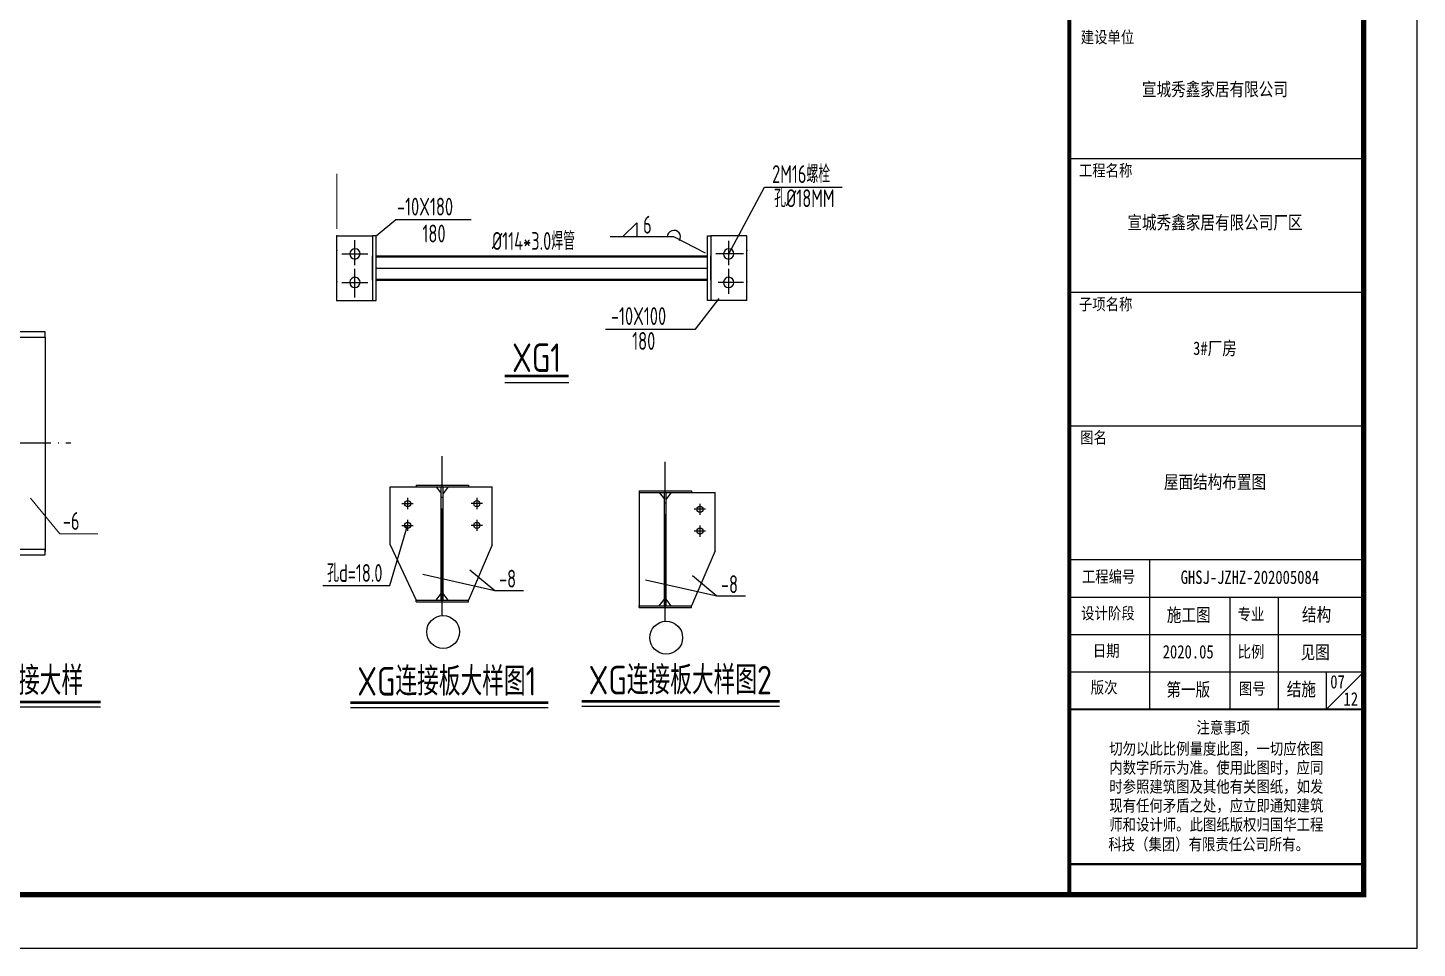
# Model space of a CAD drawing. Extents: x 9834882 to 10005569, y 1691670 to 2510806.
# Drawn here: x 9966629 to 10005569, y 1996232 to 2022043 of the extents above; entities that cross this region are included whole.
import ezdxf
from ezdxf.enums import TextEntityAlignment as Align

# ---------------------------------------------------------------- set-up
doc = ezdxf.new("R2010")
doc.units = 0
doc.header["$LTSCALE"] = 1000
doc.header["$MEASUREMENT"] = 0
doc.linetypes.add('DOTE', pattern=[2.42, 2, -0.2, 0.02, -0.2])
doc.layers.get('0').update_dxf_attribs({"linetype": 'CONTINUOUS'})
doc.layers.get('Defpoints').update_dxf_attribs({"linetype": 'CONTINUOUS'})
for name, color, linetype in [('DOTE', 8, 'DOTE'), ('JC', 7, 'CONTINUOUS'), ('PP-PM-TK', 7, 'CONTINUOUS'), ('PUB_DIM', 3, 'CONTINUOUS'), ('PUB_TEXT', 7, 'CONTINUOUS'), ('PUB_TITLE', 4, 'CONTINUOUS'), ('TK', 7, 'CONTINUOUS'), ('一般文字', 6, 'CONTINUOUS'), ('卫浴', 7, 'CONTINUOUS'), ('板', 4, 'CONTINUOUS')]:
    doc.layers.add(name, color=color, linetype=linetype)
doc.styles.add('_HZTXT', font='atssdeng.shx', dxfattribs={"width": 0.8, "bigfont": 'atssdchn.shx'})
doc.styles.add('TQ', font='txt.shx', dxfattribs={"width": 0.8, "bigfont": 'hztxt.shx'})
doc.styles.add('TSSD_DIMENSION', font='atssdeng.shx', dxfattribs={"width": 0.7, "bigfont": 'atssdchn.shx'})
doc.styles.add('仿宋', font='', dxfattribs={"width": 0.8})
doc.styles.get('仿宋').set_extended_font_data('SimSun')

# ---------------------------------------------------------------- blocks, each defined once
blk = doc.blocks.new('A2 TK 2019')
at = {"layer": 'PP-PM-TK', "color": 4}
for p, q in [((7035935, 1988948), (7041435, 1988948)), ((7035935, 1986448), (7041435, 1986448)), ((7035935, 1983948), (7041435, 1983948)), ((7035935, 1981448), (7041435, 1981448)), ((7037435, 1981448), (7037435, 1978648)), ((7035935, 1980748), (7041435, 1980748)), ((7038935, 1980748), (7038935, 1978648)), ((7039840, 1980748), (7039840, 1978648)), ((7035935, 1980048), (7041435, 1980048)), ((7035935, 1979348), (7041435, 1979348)), ((7041435, 1979348), (7040735, 1978648)), ((7040735, 1979348), (7040735, 1978648))]:
    blk.add_line(p, q, dxfattribs=at)
at = {"layer": 'PP-PM-TK', "color": 4, "const_width": 70}
blk.add_lwpolyline([(7035935, 2015184), (7041435, 2015184), (7041435, 1975184), (7035935, 1975184)], close=True, dxfattribs=at)
at = {"layer": 'PP-PM-TK', "color": 4, "const_width": 40}
for points in [[(7035935, 1978648), (7041435, 1978648)], [(7035935, 1975756), (7041435, 1975756)]]:
    blk.add_lwpolyline(points, dxfattribs=at)
at = {"layer": 'PUB_TEXT', "color": 2, "style": 'TQ'}
for s, p in [('建设单位', (7036148, 1991081)), ('工程名称', (7036114, 1988590)), ('子项名称', (7036114, 1986089)), ('图名', (7036138, 1983596)), ('工程编号', (7036169, 1980997)), ('设计阶段', (7036156, 1980311)), ('专业', (7039080, 1980294)), ('日期', (7036374, 1979611)), ('比例', (7039080, 1979594)), ('版次', (7036335, 1978925)), ('图号', (7039103, 1978902)), ('注意事项', (7038312, 1978175)), ('切勿以此比例量度此图，一切应依图', (7036682, 1977780)), ('内数字所示为准。使用此图时，应同', (7036682, 1977426)), ('时参照建筑图及其他有关图纸，如发', (7036682, 1977071)), ('现有任何矛盾之处，应立即通知建筑', (7036682, 1976716)), ('师和设计师。此图纸版权归国华工程', (7036682, 1976361)), ('科技（集团）有限责任公司所有。', (7036664, 1975992))]:
    blk.add_text(s, height=250, dxfattribs=at).set_placement(p)
at = {"layer": 'PUB_TITLE', "color": 0, "style": '仿宋', "width": 0.8}
for s, p in [('宣城秀鑫家居有限公司', (7038656, 1990116)), ('宣城秀鑫家居有限公司厂区', (7038656, 1987626)), ('3#厂房', (7038656, 1985275))]:
    blk.add_text(s, height=250, dxfattribs=at).set_placement(p, align=Align.CENTER)
for s, p in [('GHSJ-JZHZ-202005084', (7038016, 1980994)), ('施工图', (7037757, 1980289)), ('结构', (7040282, 1980294)), ('2020.05', (7037680, 1979601)), ('见图', (7040256, 1979591)), ('第一版', (7037748, 1978895)), ('结施', (7039998, 1978901)), ('12', (7041059, 1978720))]:
    blk.add_text(s, height=250, dxfattribs=at).set_placement(p)

msp = doc.modelspace()

# ---------------------------------------------------------------- linework, layer by layer
for p, q in [((9986273.6, 2015703.3), (9987278.2, 2017573.1)), ((9976391.2, 2016211.2), (9976941.5, 2016661.9)), ((9976941.5, 2016661.9), (9979052.2, 2016661.9)), ((9983295.5, 2016176.7), (9983695.3, 2016577)), ((9983695.3, 2016577), (9983695.3, 2016176.7)), ((9975288.8, 2014396.7), (9975288.8, 2016205.6)), ((9975288.8, 2016205.6), (9976292.5, 2016205.6)), ((9976391.2, 2016211.2), (9976292.5, 2016211.2)), ((9976292.5, 2016211.2), (9976292.5, 2014396.7)), ((9976391.2, 2014396.7), (9976391.2, 2016211.2)), ((9984736.3, 2016176.7), (9982952.5, 2016176.7)), ((9985626, 2015718.6), (9984736.3, 2016176.7)), ((9985675.7, 2016211.2), (9985774.4, 2016211.2)), ((9985675.7, 2014396.7), (9985675.7, 2016211.2)), ((9985774.4, 2016211.2), (9985774.4, 2014396.7)), ((9986781.7, 2016205.6), (9985774.4, 2016205.6)), ((9986781.7, 2014396.7), (9986781.7, 2016205.6)), ((9976292.5, 2014962.1), (9976292.5, 2015649.3)), ((9976292.5, 2014962.1), (9976292.5, 2015649.3)), ((9976391.2, 2015649.3), (9985675.7, 2015649.3)), ((9976391.2, 2015617.3), (9985675.7, 2015617.3)), ((9985774.4, 2014962.1), (9985774.4, 2015649.3)), ((9985774.4, 2014962.1), (9985774.4, 2015649.3)), ((9976391.2, 2015305.7), (9985675.7, 2015305.7)), ((9976391.2, 2014994.1), (9985675.7, 2014994.1)), ((9976391.2, 2014962.1), (9985675.7, 2014962.1)), ((9975288.8, 2014396.7), (9976292.5, 2014396.7)), ((9976288.8, 2014396.7), (9976391.2, 2014396.7)), ((9985338.4, 2013591.4), (9986001.2, 2014450.4)), ((9985778.1, 2014396.7), (9985675.7, 2014396.7)), ((9986781.7, 2014396.7), (9985778.1, 2014396.7)), ((9967117.5, 2013370.3, -5.7), (9967117.5, 2007356.4, -5.7))]:
    msp.add_line(p, q)
at = {"elevation": -5.7}
msp.add_lwpolyline([(9965813.2, 2007416.4), (9964617.2, 2007416.4), (9964617.2, 2007266.4), (9967117.5, 2007266.4), (9967117.5, 2007416.4), (9965921.5, 2007416.4), (9965921.5, 2013370.3), (9967117.5, 2013370.3), (9967117.5, 2013520.3), (9964617.2, 2013520.3), (9964617.2, 2013370.3), (9965813.2, 2013370.3)], close=True, dxfattribs=at)
msp.add_arc((9984736.3, 2016176.7), 183.8, 327.90458, 180)
for p in [(9975288.8, 2016205.6), (9975288.8, 2015796.3), (9986781.7, 2015796.3), (9975288.8, 2014921.7), (9986781.7, 2014921.7), (9975288.8, 2014396.7)]:
    msp.add_point(p)
at = {"layer": 'Defpoints', "color": 0, "linetype": 'ByBlock'}
for p in [(9975288.8, 2016205.6), (9975288.8, 2016205.6), (9976288.8, 2016205.6), (9976288.8, 2016205.6), (9985778.1, 2016205.6), (9985778.1, 2016205.6), (9975425.7, 2015703.3), (9986689.8, 2015703.3), (9975288.8, 2014396.7)]:
    msp.add_point(p, dxfattribs=at)
at = {"layer": 'DOTE'}
msp.add_line((9960435.7, 2010399.7, -5.7), (9967839.5, 2010400.1, -5.7), dxfattribs=at)
at = {"layer": 'DOTE', "color": 8, "ltscale": 1.5}
for p, q in [((9978243.1, 2005560.5), (9978243.1, 2010032.2)), ((9984495.9, 2005399.5), (9984495.9, 2009871.2))]:
    msp.add_line(p, q, dxfattribs=at)
at = {"layer": 'JC', "color": 0}
for p, q in [((9975796.9, 2015385.1), (9975796.9, 2016088.8)), ((9975796.9, 2015385.1), (9975796.9, 2016088.8)), ((9986273.6, 2015385.1), (9986273.6, 2016068.8)), ((9986273.6, 2015385.1), (9986273.6, 2016068.8)), ((9975425.7, 2015703.3), (9975997.3, 2015703.3)), ((9975425.7, 2015703.3), (9976154.6, 2015703.3)), ((9986689.8, 2015703.3), (9985915.9, 2015703.3)), ((9975796.9, 2014483.1), (9975796.9, 2015286.1)), ((9975796.9, 2014483.1), (9975796.9, 2015286.1)), ((9986273.6, 2014583.1), (9986273.6, 2015286.1)), ((9986273.6, 2014583.1), (9986273.6, 2015286.1)), ((9975425.7, 2014901.4), (9976154.6, 2014901.4)), ((9975425.7, 2014901.4), (9975997.3, 2014901.4)), ((9986689.8, 2014901.4), (9985973.2, 2014901.4))]:
    msp.add_line(p, q, dxfattribs=at)
at = {"layer": 'JC', "color": 0, "extrusion": (0, 0, -1)}
for centre in [(9975796.9, 2015703.3), (9986273.6, 2015703.3), (9975796.9, 2014901.4), (9986273.6, 2014901.4)]:
    msp.add_ellipse(centre, major_axis=(-145, 3.5), ratio=0.9974582, start_param=-1.5707963, end_param=4.712389, dxfattribs=at)
at = {"layer": 'PUB_DIM'}
for centre, major_axis, start_param, end_param in [((9978268.8, 2005101.2), (-460, 2.7), 3.1475073, 9.4306926), ((9984521.6, 2004940.2), (-460, 0.3), 3.1422503, 9.4254356)]:
    msp.add_ellipse(centre, major_axis=major_axis, ratio=1, start_param=start_param, end_param=end_param, dxfattribs=at)
at = {"layer": 'PUB_TEXT'}
for p, q in [((9987278.2, 2017573.1), (9989454.8, 2017573.1)), ((9982816.7, 2013591.4), (9985338.4, 2013591.4)), ((9976774.2, 2006407.6), (9977272.8, 2008089)), ((9979719.5, 2006256.9), (9977698.3, 2006716.4)), ((9979719.5, 2006256.9), (9979015.6, 2006832.5)), ((9985938.7, 2006101.7), (9985256.3, 2006671.5)), ((9974897.8, 2006407.6), (9976774.2, 2006407.6)), ((9980522.6, 2006256.9), (9979719.5, 2006256.9)), ((9985938.7, 2006101.7), (9983939.1, 2006555.4)), ((9986741.8, 2006101.7), (9985938.7, 2006101.7))]:
    msp.add_line(p, q, dxfattribs=at)
at = {"layer": 'PUB_TITLE'}
msp.add_lwpolyline([(9894118.7, 1996232.1), (10005568.7, 1996232.1), (10005568.7, 2059232.1), (9894118.7, 2059232.1)], close=True, dxfattribs=at)
at = {"layer": 'PUB_TITLE', "const_width": 150}
msp.add_lwpolyline([(9897868.7, 1997732.1), (10004068.7, 1997732.1), (10004068.7, 2057732.1), (9897868.7, 2057732.1)], close=True, dxfattribs=at)
at = {"layer": 'TK'}
for p, q in [((9977115.7, 2008700.9), (9977429.9, 2008700.9)), ((9977272.8, 2008858), (9977272.8, 2008543.8)), ((9979370.4, 2008700.9), (9979056.3, 2008700.9)), ((9979213.3, 2008858), (9979213.3, 2008543.8)), ((9985623.2, 2008539.9), (9985309.1, 2008539.9)), ((9985466.1, 2008696.9), (9985466.1, 2008382.8)), ((9977272.8, 2008246.1), (9977272.8, 2007932)), ((9979213.3, 2008246.1), (9979213.3, 2007932)), ((9977115.7, 2008089), (9977429.9, 2008089)), ((9979370.4, 2008089), (9979056.3, 2008089)), ((9985623.2, 2007928), (9985309.1, 2007928)), ((9985466.1, 2008085.1), (9985466.1, 2007770.9))]:
    msp.add_line(p, q, dxfattribs=at)
for centre in [(9977272.8, 2008700.9), (9979213.3, 2008700.9), (9985466.1, 2008539.9), (9977272.8, 2008089), (9979213.3, 2008089), (9985466.1, 2007928)]:
    msp.add_ellipse(centre, major_axis=(85.6, 0.6), ratio=1, start_param=-0.0072066, end_param=6.2759787, dxfattribs=at)
at = {"layer": '一般文字', "color": 2}
for p, q in [((9979996.8, 2012098.9), (9981791.5, 2012098.9)), ((9963123.8, 2003001.9), (9968667.2, 2003001.9)), ((9975672.1, 2002984), (9981215.5, 2002984)), ((9982156.4, 2003018.8), (9987699.9, 2003018.8))]:
    msp.add_line(p, q, dxfattribs=at)
at = {"layer": '一般文字', "color": 2, "const_width": 72}
for points in [[(9979996.8, 2012275.1), (9981791.5, 2012275.1)], [(9963123.8, 2003135.3), (9968667.2, 2003135.3)], [(9975672.1, 2003117.5), (9981215.5, 2003117.5)], [(9982156.4, 2003152.3), (9987699.9, 2003152.3)]]:
    msp.add_lwpolyline(points, dxfattribs=at)
at = {"layer": '卫浴', "color": 252, "lineweight": 13}
msp.add_line((9975288.8, 2016406.2), (9975288.8, 2017948.2), dxfattribs=at)
at = {"layer": '卫浴', "color": 3, "lineweight": 13}
for p, q in [((9966705.1, 2008854.7, -5.7), (9967530.1, 2007852.7, -5.7)), ((9967530.1, 2007852.7, -5.7), (9968592, 2007852.7, -5.7))]:
    msp.add_line(p, q, dxfattribs=at)
at = {"layer": '板'}
for p, q in [((9976788.9, 2007539.2), (9976788.9, 2009169.4)), ((9976788.9, 2009169.4), (9979640.6, 2009169.4)), ((9977510, 2009221.1), (9977510, 2009169.4)), ((9977510, 2009221.1), (9978976.2, 2009221.1)), ((9978075.1, 2009169.4), (9978217.2, 2008984.2)), ((9978217.2, 2005995), (9978217.2, 2009169.4)), ((9978269, 2005995), (9978269, 2009169.4)), ((9978411, 2009169.4), (9978269, 2008984.2)), ((9978976.2, 2009221.1), (9978976.2, 2009169.4)), ((9979640.6, 2007539.2), (9979640.6, 2009169.4)), ((9983762.8, 2009060.1), (9983762.8, 2009008.3)), ((9983762.8, 2009060.1), (9985229, 2009060.1)), ((9983762.8, 2009008.3), (9985893.5, 2009008.3)), ((9983762.8, 2009008.3), (9983762.8, 2005782.2)), ((9984327.9, 2009008.3), (9984470, 2008823.2)), ((9984470, 2005834), (9984470, 2009008.3)), ((9984521.8, 2005834), (9984521.8, 2009008.3)), ((9984663.8, 2009008.3), (9984521.8, 2008823.2)), ((9985229, 2009060.1), (9985229, 2009008.3)), ((9985893.5, 2007378.1), (9985893.5, 2009008.3)), ((9976788.9, 2007539.2), (9977510, 2005995)), ((9979640.6, 2007539.2), (9978976.2, 2005995)), ((9985893.5, 2007378.1), (9985229, 2005834)), ((9978075.1, 2005995), (9978217.2, 2006180.1)), ((9978411, 2005995), (9978269, 2006180.1)), ((9977510, 2005943.3), (9977510, 2005995)), ((9977510, 2005995), (9978976.2, 2005995)), ((9977510, 2005943.3), (9978976.2, 2005943.3)), ((9978976.2, 2005943.3), (9978976.2, 2005995)), ((9983762.8, 2005782.2), (9983762.8, 2005834)), ((9983762.8, 2005834), (9985229, 2005834)), ((9984327.9, 2005834), (9984470, 2006019.1)), ((9984663.8, 2005834), (9984521.8, 2006019.1)), ((9985229, 2005782.2), (9985229, 2005834)), ((9983762.8, 2005782.2), (9985229, 2005782.2))]:
    msp.add_line(p, q, dxfattribs=at)

# ---------------------------------------------------------------- block references
at = {"xscale": 1.5, "yscale": 1.5, "zscale": 1.5}
msp.add_blockref('A2 TK 2019', (-558084.2, -965043.6), dxfattribs=at)

# ---------------------------------------------------------------- texts
at = {"layer": 'PUB_TEXT', "style": 'TSSD_DIMENSION', "width": 0.7}
for s, p in [('2M16螺栓', (9987488.8, 2017689.4)), ('孔%%C18MM', (9987545, 2017012.3)), ('-10X180', (9976975.5, 2016777.1)), ('6', (9983872.6, 2016270.1)), ('180', (9977690.2, 2016023.1)), ('%%C114*3.0焊管', (9979637, 2015814.3)), ('-10X100', (9982970.9, 2013707.8)), ('180', (9983567.7, 2013010.3)), ('-6', (9967611.1, 2007962.8, -5.7)), ('-8', (9979835.3, 2006345.1)), ('-8', (9986054.5, 2006189.8))]:
    msp.add_text(s, height=500, dxfattribs=at).set_placement(p)
msp.add_text('孔d=18.0', height=500, dxfattribs=at).set_placement((9975794.2, 2006754.3), align=Align.MIDDLE_CENTER)
at = {"layer": 'PUB_TITLE', "color": 6, "style": '仿宋', "width": 0.8}
msp.add_text('屋面结构布置图', height=375, dxfattribs=at).set_placement((9999899.9, 2009119.2), align=Align.CENTER)
msp.add_text('07', height=375, dxfattribs=at).set_placement((10003132.2, 2003516.2))
at = {"layer": '一般文字', "color": 2, "style": '_HZTXT', "width": 0.8}
for s, p in [('XG1', (9980203.6, 2012391.2)), ('XG连接板大样图2', (9982348.1, 2003350.6)), ('系杆与柱连接大样', (9963315.5, 2003333.7)), ('XG连接板大样图1', (9975863.8, 2003315.8))]:
    msp.add_text(s, height=800, dxfattribs=at).set_placement(p)

doc.saveas('drawing.dxf')
